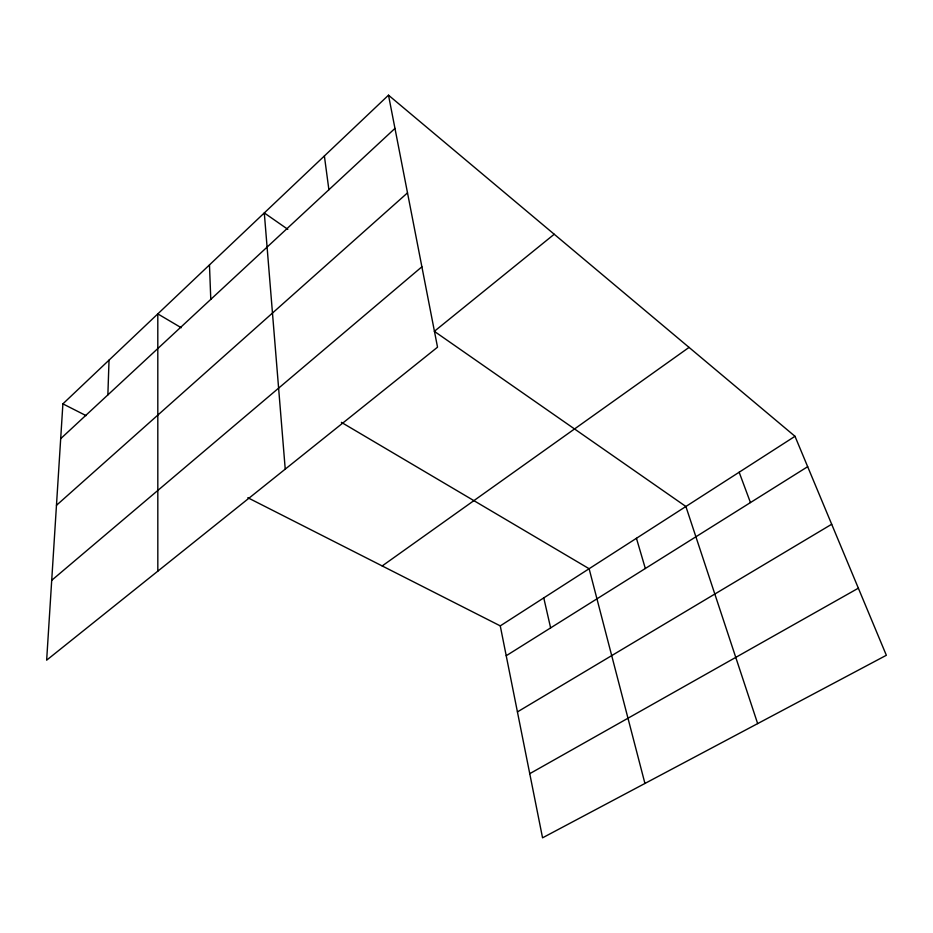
<?xml version="1.0" encoding="UTF-8"?>
<svg xmlns="http://www.w3.org/2000/svg" width="933" height="933" viewBox="0 0 933 933"><rect width="100%" height="100%" fill="white"/><g stroke="black" fill="none" stroke-linecap="round" stroke-linejoin="round"><path stroke-width="1.4" d="M107.866 394.904L109.033 360.126M62.896 403.861L46.65 660.167L437.53 347.193L388.501 95.178L62.896 403.861L86.081 415.628M60.692 438.685L394.962 128.416M56.47 505.313L407.511 192.863M51.712 580.314L421.891 266.803M554.214 234.253L434.335 331.332L685.883 506.491L757.654 723.611M382.192 565.946L689.055 347.403M500.263 625.88L794.998 436.306L886.35 655.281L542.551 837.822L500.263 625.88L247.828 497.732M506.222 655.736L807.675 466.687M517.43 711.902L831.688 524.253M529.746 773.679L858.36 588.187M181.259 327.74L157.805 313.885L157.829 571.148M341.385 422.346L589.12 568.722L644.936 783.463M287.807 229.308L264.296 212.934L285.23 469.136M388.501 95.178L794.998 436.306M739.158 472.215L750.447 502.572M636.446 538.283L645.333 568.5M543.764 597.89L550.622 627.886M324.381 155.963L328.894 189.737M209.47 264.902L210.788 299.365"/></g></svg>
